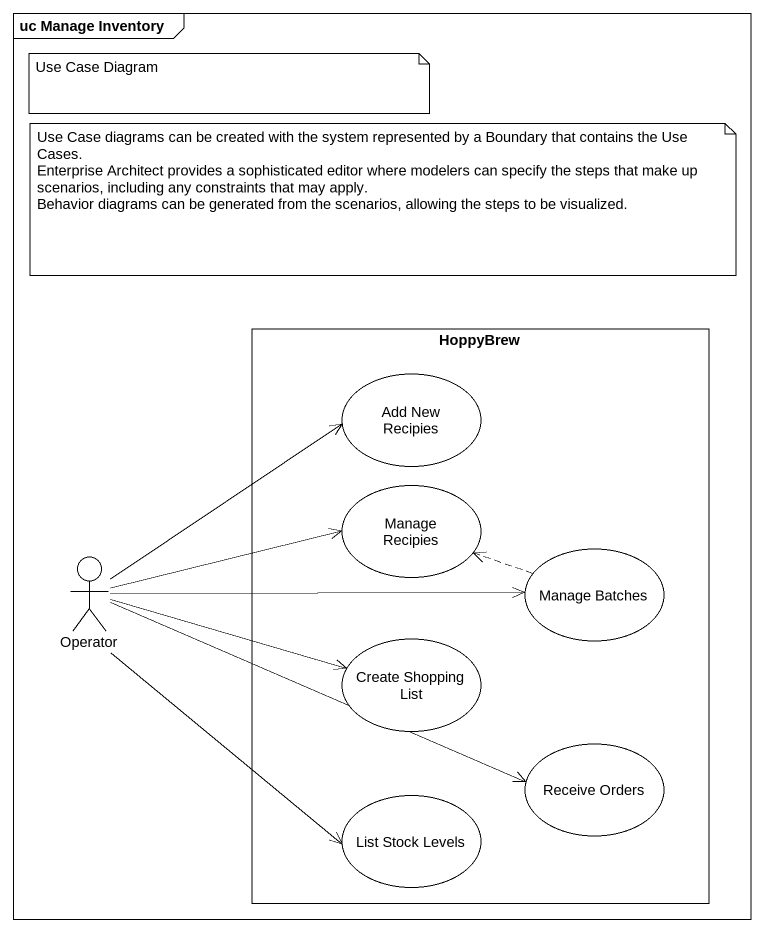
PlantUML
@startuml
mainframe uc Manage Inventory
rectangle HoppyBrew {
  usecase "Add New Recipies" as Add_New_Recipies
  usecase "Manage Recipies" as Manage_Recipies
  usecase "Manage Batches" as Manage_Batches
  usecase "Create Shopping List" as Create_Shopping_List
  usecase "Receive Orders" as Receive_Orders
  usecase "List Stock Levels" as List_Stock_Levels
}
actor Operator
Manage_Batches .left.> Manage_Recipies
Operator -up-> Add_New_Recipies
Operator -right-> Manage_Recipies
Operator -right-> Manage_Batches
Operator -right-> Create_Shopping_List
Operator -right-> Receive_Orders
Operator --> List_Stock_Levels
note as N1
  Use Case Diagram
end note
note as N2
  Use Case diagrams can be created with the system represented by a Boundary that contains the Use Cases.
  Enterprise Architect provides a sophisticated editor where modelers can specify the steps that make up scenarios, including any constraints that may apply.
  Behavior diagrams can be generated from the scenarios, allowing the steps to be visualized.
end note
@enduml
